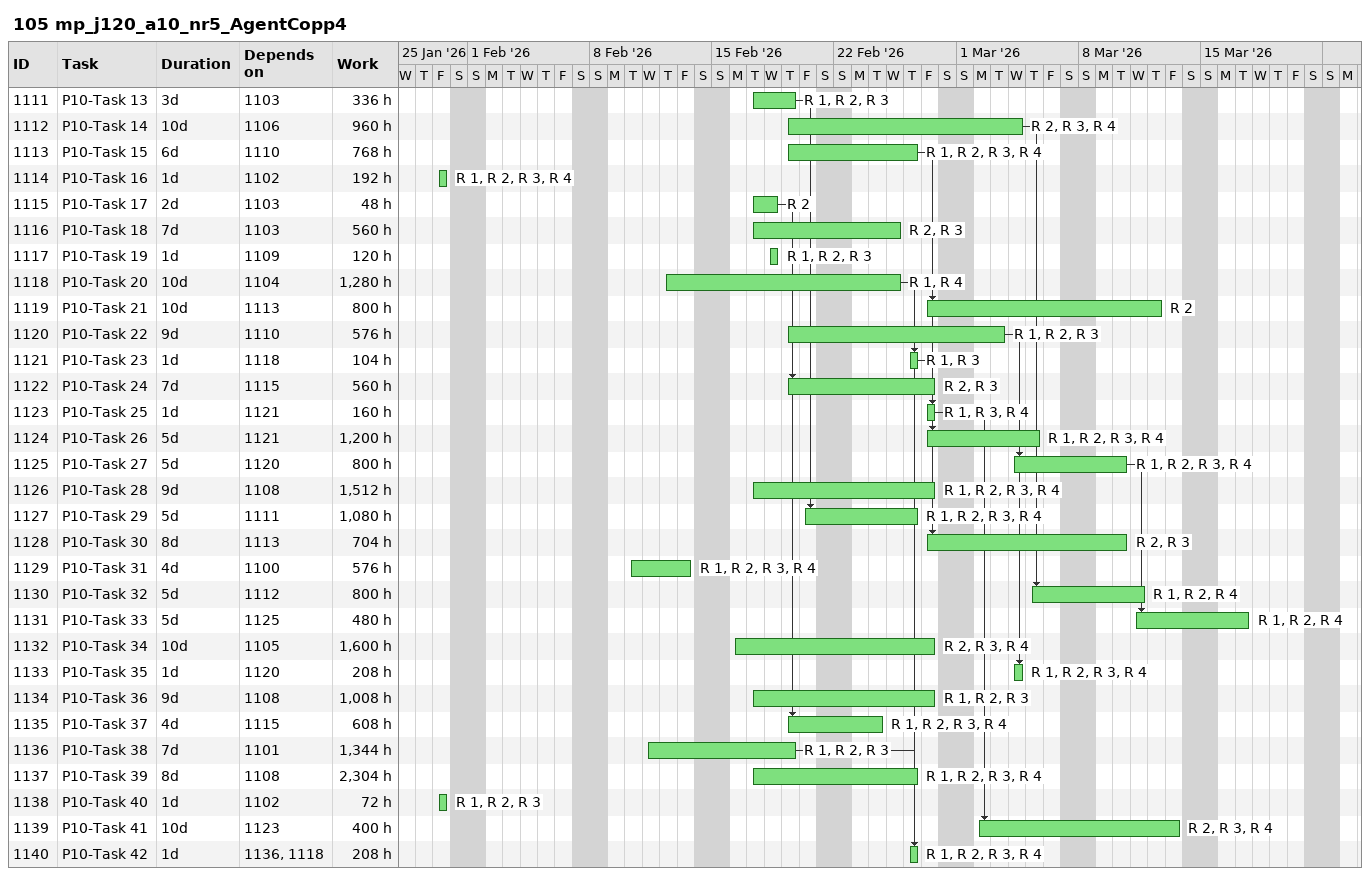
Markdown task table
105 mp_j120_a10_nr5_AgentCopp4

| ID | Task | Duration | Start | Finish | Predecessors | Resources | Work (h) |
|---|---|---|---|---|---|---|---|
| 1111 | P10-Task 13 | 3d | 2026-02-17 | 2026-02-19 | 1103 | R 1, R 2, R 3 | 336 |
| 1112 | P10-Task 14 | 10d | 2026-02-19 | 2026-03-04 | 1106 | R 2, R 3, R 4 | 960 |
| 1113 | P10-Task 15 | 6d | 2026-02-19 | 2026-02-26 | 1110 | R 1, R 2, R 3, R 4 | 768 |
| 1114 | P10-Task 16 | 1d | 2026-01-30 | 2026-01-30 | 1102 | R 1, R 2, R 3, R 4 | 192 |
| 1115 | P10-Task 17 | 2d | 2026-02-17 | 2026-02-18 | 1103 | R 2 | 48 |
| 1116 | P10-Task 18 | 7d | 2026-02-17 | 2026-02-25 | 1103 | R 2, R 3 | 560 |
| 1117 | P10-Task 19 | 1d | 2026-02-18 | 2026-02-18 | 1109 | R 1, R 2, R 3 | 120 |
| 1118 | P10-Task 20 | 10d | 2026-02-12 | 2026-02-25 | 1104 | R 1, R 4 | 1280 |
| 1119 | P10-Task 21 | 10d | 2026-02-27 | 2026-03-12 | 1113 | R 2 | 800 |
| 1120 | P10-Task 22 | 9d | 2026-02-19 | 2026-03-03 | 1110 | R 1, R 2, R 3 | 576 |
| 1121 | P10-Task 23 | 1d | 2026-02-26 | 2026-02-26 | 1118 | R 1, R 3 | 104 |
| 1122 | P10-Task 24 | 7d | 2026-02-19 | 2026-02-27 | 1115 | R 2, R 3 | 560 |
| 1123 | P10-Task 25 | 1d | 2026-02-27 | 2026-02-27 | 1121 | R 1, R 3, R 4 | 160 |
| 1124 | P10-Task 26 | 5d | 2026-02-27 | 2026-03-05 | 1121 | R 1, R 2, R 3, R 4 | 1200 |
| 1125 | P10-Task 27 | 5d | 2026-03-04 | 2026-03-10 | 1120 | R 1, R 2, R 3, R 4 | 800 |
| 1126 | P10-Task 28 | 9d | 2026-02-17 | 2026-02-27 | 1108 | R 1, R 2, R 3, R 4 | 1512 |
| 1127 | P10-Task 29 | 5d | 2026-02-20 | 2026-02-26 | 1111 | R 1, R 2, R 3, R 4 | 1080 |
| 1128 | P10-Task 30 | 8d | 2026-02-27 | 2026-03-10 | 1113 | R 2, R 3 | 704 |
| 1129 | P10-Task 31 | 4d | 2026-02-10 | 2026-02-13 | 1100 | R 1, R 2, R 3, R 4 | 576 |
| 1130 | P10-Task 32 | 5d | 2026-03-05 | 2026-03-11 | 1112 | R 1, R 2, R 4 | 800 |
| 1131 | P10-Task 33 | 5d | 2026-03-11 | 2026-03-17 | 1125 | R 1, R 2, R 4 | 480 |
| 1132 | P10-Task 34 | 10d | 2026-02-16 | 2026-02-27 | 1105 | R 2, R 3, R 4 | 1600 |
| 1133 | P10-Task 35 | 1d | 2026-03-04 | 2026-03-04 | 1120 | R 1, R 2, R 3, R 4 | 208 |
| 1134 | P10-Task 36 | 9d | 2026-02-17 | 2026-02-27 | 1108 | R 1, R 2, R 3 | 1008 |
| 1135 | P10-Task 37 | 4d | 2026-02-19 | 2026-02-24 | 1115 | R 1, R 2, R 3, R 4 | 608 |
| 1136 | P10-Task 38 | 7d | 2026-02-11 | 2026-02-19 | 1101 | R 1, R 2, R 3 | 1344 |
| 1137 | P10-Task 39 | 8d | 2026-02-17 | 2026-02-26 | 1108 | R 1, R 2, R 3, R 4 | 2304 |
| 1138 | P10-Task 40 | 1d | 2026-01-30 | 2026-01-30 | 1102 | R 1, R 2, R 3 | 72 |
| 1139 | P10-Task 41 | 10d | 2026-03-02 | 2026-03-13 | 1123 | R 2, R 3, R 4 | 400 |
| 1140 | P10-Task 42 | 1d | 2026-02-26 | 2026-02-26 | 1136, 1118 | R 1, R 2, R 3, R 4 | 208 |
